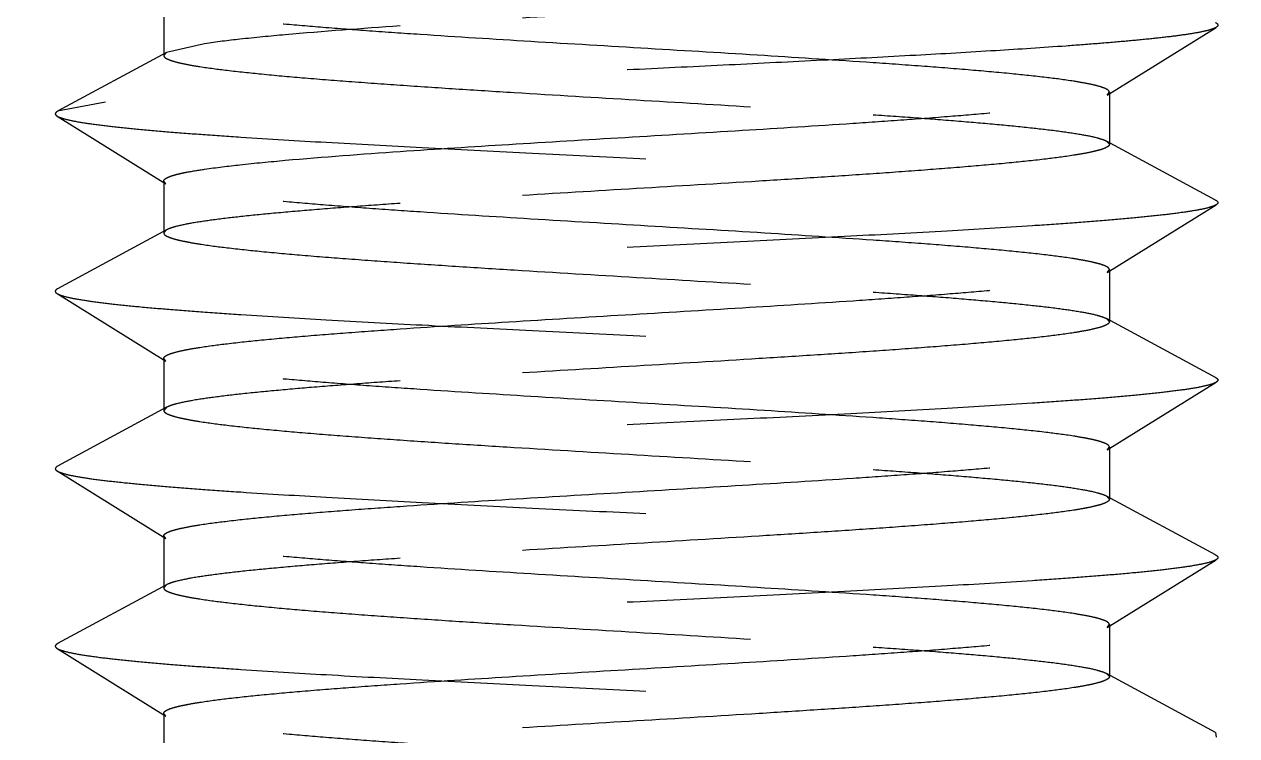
# Model space of a CAD drawing. Header units: inches. Extents: x 1246 to 1707, y -383 to -57.
# Drawn here: x 1461.166 to 1463.217, y -300.307 to -299.105 of the extents above; entities that cross this region are included whole.
import ezdxf

# ---------------------------------------------------------------- set-up
doc = ezdxf.new("R2010")
doc.units = ezdxf.units.IN
doc.header["$LTSCALE"] = 10
doc.header["$MEASUREMENT"] = 0
doc.linetypes.add('CENTER', pattern=[0.6, 0.375, -0.075, 0.075, -0.075])
doc.linetypes.add('HIDDEN', pattern=[0.2, 0.1, -0.1])
doc.layers.get('0').update_dxf_attribs({"linetype": 'CONTINUOUS'})
doc.layers.add('DEFAULT_2', color=8, linetype='HIDDEN')

msp = doc.modelspace()

# ---------------------------------------------------------------- linework, layer by layer
at = {"linetype": 'CENTER'}
msp.add_arc((1478.7792, -1654.6488), 1356.7628, 83.2637115, 96.7362885, dxfattribs=at)
at = {"layer": 'DEFAULT_2', "color": 8, "linetype": 'HIDDEN'}
for p, q in [((1461.4021, -299.0696), (1461.4021, -299.1574)), ((1462.9984, -299.2242), (1463.1826, -299.1098)), ((1461.407, -299.1521), (1461.2226, -299.2517)), ((1461.407, -299.1521), (1461.4021, -299.1574)), ((1461.4712, -299.1374), (1461.407, -299.1521)), ((1461.3035, -299.236), (1461.2226, -299.2517)), ((1462.9984, -299.2242), (1463.0021, -299.2196)), ((1463.0021, -299.2196), (1463.0021, -299.3074)), ((1461.2216, -299.2598), (1461.4058, -299.3742)), ((1463.1817, -299.4017), (1462.9972, -299.3021)), ((1462.9972, -299.3021), (1463.0021, -299.3074)), ((1461.4021, -299.3696), (1461.4021, -299.4574)), ((1461.4058, -299.3742), (1461.4021, -299.3696)), ((1462.9984, -299.5242), (1463.1826, -299.4098)), ((1461.407, -299.4521), (1461.2226, -299.5517)), ((1461.407, -299.4521), (1461.4021, -299.4574)), ((1462.9984, -299.5242), (1463.0021, -299.5196)), ((1463.0021, -299.5196), (1463.0021, -299.6074)), ((1461.2216, -299.5598), (1461.4058, -299.6742)), ((1463.1817, -299.7017), (1462.9972, -299.6021)), ((1462.9972, -299.6021), (1463.0021, -299.6074)), ((1461.4021, -299.6696), (1461.4021, -299.7574)), ((1461.4058, -299.6742), (1461.4021, -299.6696)), ((1462.9984, -299.8242), (1463.1826, -299.7098)), ((1461.407, -299.7521), (1461.2226, -299.8517)), ((1461.407, -299.7521), (1461.4021, -299.7574)), ((1462.9984, -299.8242), (1463.0021, -299.8196)), ((1463.0021, -299.8196), (1463.0021, -299.9074)), ((1461.2216, -299.8598), (1461.4058, -299.9742)), ((1463.1817, -300.0017), (1462.9972, -299.9021)), ((1462.9972, -299.9021), (1463.0021, -299.9074)), ((1461.4021, -299.9696), (1461.4021, -300.0574)), ((1461.4058, -299.9742), (1461.4021, -299.9696)), ((1462.9984, -300.1242), (1463.1826, -300.0098)), ((1461.407, -300.0521), (1461.2226, -300.1517)), ((1461.407, -300.0521), (1461.4021, -300.0574)), ((1462.9984, -300.1242), (1463.0021, -300.1196)), ((1463.0021, -300.1196), (1463.0021, -300.2074)), ((1461.2216, -300.1598), (1461.4058, -300.2742)), ((1463.1817, -300.3017), (1462.9972, -300.2021)), ((1462.9972, -300.2021), (1463.0021, -300.2074)), ((1461.4021, -300.2696), (1461.4021, -300.3574)), ((1461.4058, -300.2742), (1461.4021, -300.2696)), ((1463.1817, -300.3017), (1463.1826, -300.3098))]:
    msp.add_line(p, q, dxfattribs=at)
for points, knots in [([(1463.0021, -299.0074), (1463.0021, -299.0086), (1463.0007, -299.0105), (1462.9981, -299.0122), (1462.9936, -299.0145), (1462.9858, -299.0172), (1462.9739, -299.0202), (1462.9587, -299.0233), (1462.9321, -299.0277), (1462.8911, -299.033), (1462.8333, -299.0391), (1462.7647, -299.0453), (1462.6864, -299.0514), (1462.5999, -299.0576), (1462.5066, -299.0638), (1462.3732, -299.0722), (1462.2021, -299.0824), (1461.9998, -299.0945), (1461.8664, -299.1029), (1461.8021, -299.1074)], [0, 0, 0, 0, 0.002948, 0.005141, 0.007935, 0.015452, 0.025627, 0.038475, 0.053962, 0.092639, 0.141064, 0.198443, 0.263812, 0.336063, 0.413972, 0.496211, 0.66803, 0.839842, 1, 1, 1, 1]), ([(1462.6021, -299.1696), (1462.5409, -299.1654), (1462.414, -299.1572), (1462.221, -299.1457), (1462.0268, -299.1341), (1461.8697, -299.1243), (1461.7525, -299.1162), (1461.6742, -299.1103), (1461.6041, -299.1044), (1461.5433, -299.0985), (1461.4928, -299.0927), (1461.4575, -299.0877), (1461.435, -299.0834), (1461.4225, -299.0805), (1461.413, -299.0776), (1461.4078, -299.0754), (1461.4058, -299.0742)], [0, 0, 0, 0, 0.153218, 0.317576, 0.482929, 0.639051, 0.710601, 0.776305, 0.835151, 0.886229, 0.928771, 0.962152, 0.97526, 0.985931, 0.994163, 1, 1, 1, 1]), ([(1463.1826, -299.1098), (1463.1814, -299.1106), (1463.1782, -299.112), (1463.1695, -299.1149), (1463.1546, -299.1183), (1463.1317, -299.1221), (1463.1026, -299.1259), (1463.0673, -299.1298), (1463.0261, -299.1337), (1462.9793, -299.1376), (1462.9066, -299.1431), (1462.8043, -299.1497), (1462.67, -299.1575), (1462.523, -299.1652), (1462.3672, -299.173), (1462.2069, -299.1808), (1462.0465, -299.1886), (1461.8903, -299.1964), (1461.7426, -299.2041), (1461.6074, -299.2119), (1461.4885, -299.2196), (1461.389, -299.2272), (1461.3295, -299.2329), (1461.3035, -299.236)], [0, 0, 0, 0, 0.002373, 0.005566, 0.014479, 0.026777, 0.042414, 0.061292, 0.083297, 0.108279, 0.136075, 0.199334, 0.271367, 0.350218, 0.433747, 0.519682, 0.605686, 0.689422, 0.768611, 0.841106, 0.904935, 0.958381, 1, 1, 1, 1]), ([(1461.8021, -299.1074), (1461.7372, -299.1119), (1461.6468, -299.1185), (1461.5365, -299.129), (1461.4911, -299.1345), (1461.4712, -299.1374)], [0, 0, 0, 0, 0.587233, 0.818339, 1, 1, 1, 1]), ([(1463.1817, -299.1017), (1463.1827, -299.1023), (1463.1843, -299.1033), (1463.1858, -299.1053), (1463.1856, -299.1068), (1463.1847, -299.1084), (1463.1835, -299.1092), (1463.1826, -299.1098)], [0, 0, 0, 0, 0.316234, 0.52428, 0.615716, 0.718695, 1, 1, 1, 1]), ([(1461.4021, -299.1574), (1461.4021, -299.1586), (1461.4035, -299.1605), (1461.4061, -299.1622), (1461.4106, -299.1645), (1461.4185, -299.1672), (1461.4304, -299.1702), (1461.4456, -299.1733), (1461.4722, -299.1777), (1461.5131, -299.183), (1461.571, -299.1891), (1461.6396, -299.1953), (1461.7178, -299.2014), (1461.8043, -299.2076), (1461.8977, -299.2138), (1462.031, -299.2222), (1462.2021, -299.2324), (1462.4045, -299.2445), (1462.5378, -299.2529), (1462.6021, -299.2574)], [0, 0, 0, 0, 0.00295, 0.005141, 0.007933, 0.015451, 0.025629, 0.038473, 0.053961, 0.092635, 0.141061, 0.198439, 0.263811, 0.336068, 0.413978, 0.496216, 0.668027, 0.83984, 1, 1, 1, 1]), ([(1463.0021, -299.2196), (1463.0021, -299.2184), (1463.0007, -299.2165), (1462.9981, -299.2147), (1462.9936, -299.2124), (1462.9858, -299.2098), (1462.9738, -299.2067), (1462.9586, -299.2037), (1462.932, -299.1992), (1462.8911, -299.1939), (1462.8332, -299.1878), (1462.7646, -299.1817), (1462.6864, -299.1755), (1462.6311, -299.1716), (1462.6021, -299.1696)], [0, 0, 0, 0, 0.008781, 0.015307, 0.023623, 0.046009, 0.076296, 0.114525, 0.16062, 0.275713, 0.419813, 0.590521, 0.785076, 1, 1, 1, 1]), ([(1461.8021, -299.3196), (1461.8633, -299.3154), (1461.9902, -299.3072), (1462.1833, -299.2957), (1462.3775, -299.2841), (1462.5346, -299.2743), (1462.6518, -299.2662), (1462.7301, -299.2603), (1462.8001, -299.2544), (1462.8609, -299.2485), (1462.9114, -299.2427), (1462.9468, -299.2377), (1462.9692, -299.2334), (1462.9817, -299.2305), (1462.9912, -299.2276), (1462.9964, -299.2254), (1462.9984, -299.2242)], [0, 0, 0, 0, 0.153216, 0.317576, 0.482938, 0.639061, 0.710608, 0.776309, 0.835151, 0.886233, 0.928775, 0.962153, 0.975263, 0.985934, 0.994162, 1, 1, 1, 1]), ([(1461.2226, -299.2517), (1461.2215, -299.2523), (1461.2199, -299.2533), (1461.2185, -299.2553), (1461.2186, -299.2568), (1461.2195, -299.2584), (1461.2207, -299.2592), (1461.2216, -299.2598)], [0, 0, 0, 0, 0.316177, 0.5242, 0.615642, 0.718646, 1, 1, 1, 1]), ([(1462.6021, -299.2574), (1462.6282, -299.2592), (1462.6781, -299.2627), (1462.7495, -299.2683), (1462.8133, -299.2738), (1462.8688, -299.2793), (1462.9151, -299.2847), (1462.9517, -299.2901), (1462.9759, -299.2948), (1462.9899, -299.2989), (1462.9952, -299.301), (1462.9972, -299.3021)], [0, 0, 0, 0, 0.196709, 0.377162, 0.538697, 0.679227, 0.796903, 0.890174, 0.95797, 0.982175, 1, 1, 1, 1]), ([(1461.2216, -299.2598), (1461.2231, -299.2607), (1461.2268, -299.2623), (1461.2371, -299.2656), (1461.2553, -299.2693), (1461.2832, -299.2736), (1461.319, -299.2779), (1461.3624, -299.2823), (1461.413, -299.2867), (1461.4705, -299.2911), (1461.5592, -299.2972), (1461.6829, -299.3046), (1461.8437, -299.3133), (1462.0169, -299.322), (1462.1964, -299.3308), (1462.3761, -299.3395), (1462.5499, -299.3482), (1462.7117, -299.3569), (1462.8364, -299.3644), (1462.9261, -299.3705), (1462.9843, -299.3749), (1463.0358, -299.3792), (1463.0802, -299.3836), (1463.117, -299.3879), (1463.1458, -299.3922), (1463.1649, -299.396), (1463.1759, -299.3992), (1463.18, -299.4008), (1463.1817, -299.4017)], [0, 0, 0, 0, 0.002609, 0.006215, 0.016495, 0.030864, 0.049236, 0.071466, 0.097374, 0.12674, 0.159315, 0.232952, 0.315767, 0.404918, 0.497345, 0.589873, 0.679323, 0.762625, 0.836921, 0.869882, 0.899668, 0.926025, 0.948731, 0.9676, 0.982482, 0.993281, 0.997142, 1, 1, 1, 1]), ([(1461.4712, -299.3496), (1461.4911, -299.3467), (1461.5365, -299.3412), (1461.6468, -299.3306), (1461.7372, -299.324), (1461.8021, -299.3196)], [0, 0, 0, 0, 0.181661, 0.412767, 1, 1, 1, 1]), ([(1463.0021, -299.3074), (1463.0021, -299.3086), (1463.0007, -299.3105), (1462.9981, -299.3122), (1462.9936, -299.3145), (1462.9858, -299.3172), (1462.9738, -299.3202), (1462.9586, -299.3233), (1462.932, -299.3277), (1462.8911, -299.3331), (1462.8332, -299.3391), (1462.7646, -299.3453), (1462.6864, -299.3514), (1462.5999, -299.3576), (1462.5065, -299.3638), (1462.3732, -299.3722), (1462.2021, -299.3824), (1461.9997, -299.3945), (1461.8664, -299.4029), (1461.8021, -299.4074)], [0, 0, 0, 0, 0.002951, 0.005146, 0.007942, 0.015464, 0.025643, 0.038495, 0.053986, 0.092668, 0.141097, 0.198479, 0.263849, 0.3361, 0.414004, 0.496239, 0.668049, 0.839853, 1, 1, 1, 1]), ([(1461.4021, -299.3696), (1461.4021, -299.3687), (1461.4034, -299.3665), (1461.407, -299.3642), (1461.4126, -299.3617), (1461.4202, -299.3593), (1461.43, -299.3568), (1461.4472, -299.3533), (1461.4612, -299.3511), (1461.4712, -299.3496)], [0, 0, 0, 0, 0.037122, 0.093282, 0.175009, 0.284195, 0.421469, 0.586803, 1, 1, 1, 1]), ([(1462.6021, -299.4696), (1462.5409, -299.4654), (1462.414, -299.4572), (1462.221, -299.4457), (1462.0267, -299.4341), (1461.8697, -299.4243), (1461.7525, -299.4162), (1461.6742, -299.4103), (1461.6041, -299.4044), (1461.5433, -299.3985), (1461.4928, -299.3927), (1461.4575, -299.3877), (1461.435, -299.3834), (1461.4225, -299.3805), (1461.413, -299.3776), (1461.4078, -299.3754), (1461.4058, -299.3742)], [0, 0, 0, 0, 0.153218, 0.317581, 0.482939, 0.63906, 0.710609, 0.776313, 0.835158, 0.886237, 0.928777, 0.962156, 0.975262, 0.985934, 0.994165, 1, 1, 1, 1]), ([(1463.1817, -299.4017), (1463.1827, -299.4023), (1463.1843, -299.4033), (1463.1858, -299.4053), (1463.1856, -299.4068), (1463.1847, -299.4084), (1463.1835, -299.4092), (1463.1826, -299.4098)], [0, 0, 0, 0, 0.31624, 0.524287, 0.615693, 0.718671, 1, 1, 1, 1]), ([(1463.1826, -299.4098), (1463.1812, -299.4107), (1463.1774, -299.4123), (1463.1671, -299.4156), (1463.1489, -299.4193), (1463.121, -299.4236), (1463.0852, -299.4279), (1463.0419, -299.4323), (1462.9912, -299.4367), (1462.9338, -299.4411), (1462.8451, -299.4472), (1462.7213, -299.4546), (1462.5605, -299.4633), (1462.3874, -299.472), (1462.2078, -299.4808), (1462.0281, -299.4895), (1461.8544, -299.4982), (1461.6926, -299.5069), (1461.5678, -299.5144), (1461.4782, -299.5205), (1461.4199, -299.5249), (1461.3684, -299.5292), (1461.3241, -299.5336), (1461.2873, -299.5379), (1461.2584, -299.5422), (1461.2394, -299.546), (1461.2283, -299.5492), (1461.2242, -299.5508), (1461.2226, -299.5517)], [0, 0, 0, 0, 0.002609, 0.006215, 0.016495, 0.030863, 0.049236, 0.071466, 0.097374, 0.126739, 0.159315, 0.232952, 0.315766, 0.404918, 0.497344, 0.589872, 0.679323, 0.762625, 0.836921, 0.869883, 0.899668, 0.926026, 0.948731, 0.967601, 0.982482, 0.993281, 0.997143, 1, 1, 1, 1]), ([(1461.8021, -299.4074), (1461.7761, -299.4092), (1461.7261, -299.4127), (1461.6548, -299.4183), (1461.5909, -299.4238), (1461.5355, -299.4293), (1461.4891, -299.4347), (1461.4525, -299.4401), (1461.4283, -299.4448), (1461.4143, -299.4489), (1461.4091, -299.451), (1461.407, -299.4521)], [0, 0, 0, 0, 0.196689, 0.377166, 0.538713, 0.679238, 0.796915, 0.890177, 0.957976, 0.982174, 1, 1, 1, 1]), ([(1461.4021, -299.4574), (1461.4021, -299.4586), (1461.4035, -299.4605), (1461.4061, -299.4622), (1461.4106, -299.4645), (1461.4184, -299.4672), (1461.4304, -299.4702), (1461.4456, -299.4733), (1461.4722, -299.4777), (1461.5131, -299.483), (1461.5709, -299.4891), (1461.6395, -299.4953), (1461.7178, -299.5014), (1461.8043, -299.5076), (1461.8976, -299.5138), (1462.031, -299.5222), (1462.2021, -299.5324), (1462.4045, -299.5445), (1462.5378, -299.5529), (1462.6021, -299.5574)], [0, 0, 0, 0, 0.002947, 0.005136, 0.007926, 0.015443, 0.025616, 0.038457, 0.053944, 0.092614, 0.141037, 0.198413, 0.263783, 0.336041, 0.413953, 0.496195, 0.668014, 0.839831, 1, 1, 1, 1]), ([(1463.0021, -299.5196), (1463.0021, -299.5184), (1463.0007, -299.5165), (1462.9981, -299.5147), (1462.9936, -299.5124), (1462.9857, -299.5098), (1462.9738, -299.5067), (1462.9586, -299.5037), (1462.932, -299.4992), (1462.891, -299.4939), (1462.8332, -299.4878), (1462.7646, -299.4817), (1462.6864, -299.4755), (1462.6311, -299.4716), (1462.6021, -299.4696)], [0, 0, 0, 0, 0.008791, 0.015325, 0.02365, 0.046051, 0.07635, 0.11459, 0.160691, 0.27579, 0.419886, 0.590583, 0.785113, 1, 1, 1, 1]), ([(1461.8021, -299.6196), (1461.8633, -299.6154), (1461.9902, -299.6072), (1462.1833, -299.5957), (1462.3775, -299.5841), (1462.5346, -299.5743), (1462.6518, -299.5662), (1462.7301, -299.5603), (1462.8001, -299.5544), (1462.8609, -299.5485), (1462.9114, -299.5427), (1462.9467, -299.5377), (1462.9692, -299.5334), (1462.9817, -299.5305), (1462.9912, -299.5276), (1462.9964, -299.5254), (1462.9984, -299.5242)], [0, 0, 0, 0, 0.153218, 0.317574, 0.482933, 0.639057, 0.710606, 0.776307, 0.835148, 0.88623, 0.928773, 0.962152, 0.975262, 0.985934, 0.994162, 1, 1, 1, 1]), ([(1461.2226, -299.5517), (1461.2215, -299.5523), (1461.2199, -299.5533), (1461.2185, -299.5553), (1461.2186, -299.5568), (1461.2195, -299.5584), (1461.2207, -299.5592), (1461.2216, -299.5598)], [0, 0, 0, 0, 0.316188, 0.524273, 0.615666, 0.718639, 1, 1, 1, 1]), ([(1461.2216, -299.5598), (1461.2231, -299.5607), (1461.2268, -299.5623), (1461.2371, -299.5656), (1461.2553, -299.5693), (1461.2832, -299.5736), (1461.319, -299.5779), (1461.3624, -299.5823), (1461.413, -299.5867), (1461.4705, -299.5911), (1461.5592, -299.5972), (1461.6829, -299.6046), (1461.8437, -299.6133), (1462.0169, -299.622), (1462.1964, -299.6308), (1462.3761, -299.6395), (1462.5499, -299.6482), (1462.7117, -299.6569), (1462.8364, -299.6644), (1462.9261, -299.6705), (1462.9843, -299.6749), (1463.0358, -299.6792), (1463.0802, -299.6836), (1463.117, -299.6879), (1463.1458, -299.6922), (1463.1649, -299.696), (1463.1759, -299.6992), (1463.18, -299.7008), (1463.1817, -299.7017)], [0, 0, 0, 0, 0.00261, 0.006214, 0.016495, 0.030863, 0.049236, 0.071466, 0.097374, 0.126739, 0.159315, 0.232952, 0.315766, 0.404918, 0.497344, 0.589872, 0.679323, 0.762625, 0.836921, 0.869883, 0.899668, 0.926026, 0.948731, 0.967601, 0.982482, 0.993282, 0.997143, 1, 1, 1, 1]), ([(1462.6021, -299.5574), (1462.6282, -299.5592), (1462.6781, -299.5627), (1462.7495, -299.5683), (1462.8133, -299.5738), (1462.8688, -299.5793), (1462.9151, -299.5847), (1462.9517, -299.5901), (1462.9759, -299.5948), (1462.9899, -299.5989), (1462.9951, -299.601), (1462.9972, -299.6021)], [0, 0, 0, 0, 0.196694, 0.377168, 0.538707, 0.679228, 0.796904, 0.890171, 0.957973, 0.982173, 1, 1, 1, 1]), ([(1463.0021, -299.6074), (1463.0021, -299.6086), (1463.0007, -299.6105), (1462.9981, -299.6122), (1462.9936, -299.6145), (1462.9858, -299.6172), (1462.9738, -299.6202), (1462.9586, -299.6233), (1462.932, -299.6277), (1462.8911, -299.6331), (1462.8332, -299.6391), (1462.7646, -299.6453), (1462.6864, -299.6514), (1462.5999, -299.6576), (1462.5065, -299.6638), (1462.3732, -299.6722), (1462.2021, -299.6824), (1461.9997, -299.6945), (1461.8664, -299.7029), (1461.8021, -299.7074)], [0, 0, 0, 0, 0.002952, 0.005145, 0.00794, 0.015464, 0.025644, 0.038492, 0.053984, 0.092663, 0.141093, 0.198474, 0.263843, 0.336096, 0.414, 0.496232, 0.668041, 0.839849, 1, 1, 1, 1]), ([(1461.4021, -299.6696), (1461.4021, -299.6684), (1461.4035, -299.6665), (1461.4061, -299.6647), (1461.4107, -299.6624), (1461.4185, -299.6598), (1461.4304, -299.6567), (1461.4456, -299.6537), (1461.4722, -299.6492), (1461.5132, -299.6439), (1461.571, -299.6378), (1461.6396, -299.6317), (1461.7179, -299.6255), (1461.7731, -299.6216), (1461.8021, -299.6196)], [0, 0, 0, 0, 0.008784, 0.015319, 0.023645, 0.046036, 0.076327, 0.114569, 0.160663, 0.27576, 0.419842, 0.590545, 0.785109, 1, 1, 1, 1]), ([(1462.6021, -299.7696), (1462.5409, -299.7654), (1462.414, -299.7572), (1462.2209, -299.7457), (1462.0267, -299.7341), (1461.8697, -299.7243), (1461.7525, -299.7162), (1461.6742, -299.7103), (1461.6041, -299.7044), (1461.5433, -299.6985), (1461.4928, -299.6927), (1461.4575, -299.6877), (1461.435, -299.6834), (1461.4225, -299.6805), (1461.413, -299.6776), (1461.4078, -299.6754), (1461.4058, -299.6742)], [0, 0, 0, 0, 0.15322, 0.317586, 0.482947, 0.639065, 0.710612, 0.776315, 0.83516, 0.886237, 0.928778, 0.962156, 0.975262, 0.985932, 0.994163, 1, 1, 1, 1]), ([(1463.1826, -299.7098), (1463.1812, -299.7107), (1463.1774, -299.7123), (1463.1671, -299.7156), (1463.1489, -299.7193), (1463.121, -299.7236), (1463.0852, -299.7279), (1463.0419, -299.7323), (1462.9912, -299.7367), (1462.9338, -299.7411), (1462.8451, -299.7472), (1462.7213, -299.7546), (1462.5605, -299.7633), (1462.3874, -299.772), (1462.2078, -299.7808), (1462.0281, -299.7895), (1461.8544, -299.7982), (1461.6926, -299.8069), (1461.5678, -299.8144), (1461.4782, -299.8205), (1461.4199, -299.8249), (1461.3684, -299.8292), (1461.3241, -299.8336), (1461.2873, -299.8379), (1461.2584, -299.8422), (1461.2394, -299.846), (1461.2283, -299.8492), (1461.2242, -299.8508), (1461.2226, -299.8517)], [0, 0, 0, 0, 0.00261, 0.006215, 0.016495, 0.030864, 0.049236, 0.071466, 0.097374, 0.126739, 0.159315, 0.232952, 0.315766, 0.404918, 0.497344, 0.589872, 0.679323, 0.762625, 0.836921, 0.869883, 0.899668, 0.926026, 0.948731, 0.967601, 0.982482, 0.993281, 0.997144, 1, 1, 1, 1]), ([(1461.8021, -299.7074), (1461.7761, -299.7092), (1461.7261, -299.7127), (1461.6548, -299.7183), (1461.5909, -299.7238), (1461.5355, -299.7293), (1461.4891, -299.7347), (1461.4525, -299.7401), (1461.4283, -299.7448), (1461.4143, -299.7489), (1461.4091, -299.751), (1461.407, -299.7521)], [0, 0, 0, 0, 0.196688, 0.377167, 0.538715, 0.679241, 0.796918, 0.890181, 0.95798, 0.982176, 1, 1, 1, 1]), ([(1463.1817, -299.7017), (1463.1827, -299.7023), (1463.1843, -299.7033), (1463.1858, -299.7053), (1463.1856, -299.7068), (1463.1847, -299.7084), (1463.1835, -299.7092), (1463.1826, -299.7098)], [0, 0, 0, 0, 0.316134, 0.524251, 0.615637, 0.718599, 1, 1, 1, 1]), ([(1461.4021, -299.7574), (1461.4021, -299.7586), (1461.4035, -299.7605), (1461.4061, -299.7622), (1461.4106, -299.7645), (1461.4184, -299.7672), (1461.4303, -299.7702), (1461.4455, -299.7733), (1461.4721, -299.7777), (1461.5131, -299.783), (1461.5709, -299.7891), (1461.6395, -299.7953), (1461.7178, -299.8014), (1461.8043, -299.8076), (1461.8976, -299.8138), (1462.031, -299.8222), (1462.2021, -299.8324), (1462.4045, -299.8445), (1462.5378, -299.8529), (1462.6021, -299.8574)], [0, 0, 0, 0, 0.002946, 0.005135, 0.007924, 0.015439, 0.025611, 0.038451, 0.053937, 0.092606, 0.141029, 0.198403, 0.26377, 0.336027, 0.41394, 0.496183, 0.668009, 0.839828, 1, 1, 1, 1]), ([(1463.0021, -299.8196), (1463.0021, -299.8184), (1463.0007, -299.8165), (1462.9981, -299.8147), (1462.9936, -299.8124), (1462.9857, -299.8097), (1462.9738, -299.8067), (1462.9586, -299.8037), (1462.932, -299.7992), (1462.891, -299.7939), (1462.8332, -299.7878), (1462.7646, -299.7817), (1462.6863, -299.7755), (1462.6311, -299.7716), (1462.6021, -299.7696)], [0, 0, 0, 0, 0.008794, 0.015337, 0.02367, 0.046073, 0.076375, 0.114626, 0.160725, 0.275833, 0.419915, 0.590608, 0.785148, 1, 1, 1, 1]), ([(1461.8021, -299.9196), (1461.8633, -299.9154), (1461.9902, -299.9072), (1462.1833, -299.8957), (1462.3775, -299.8841), (1462.5346, -299.8743), (1462.6518, -299.8662), (1462.7301, -299.8603), (1462.8001, -299.8544), (1462.8609, -299.8485), (1462.9114, -299.8427), (1462.9467, -299.8377), (1462.9692, -299.8334), (1462.9817, -299.8305), (1462.9912, -299.8276), (1462.9964, -299.8254), (1462.9984, -299.8242)], [0, 0, 0, 0, 0.153219, 0.317574, 0.48293, 0.639055, 0.710604, 0.776306, 0.83515, 0.886228, 0.928771, 0.962153, 0.97526, 0.985931, 0.994163, 1, 1, 1, 1]), ([(1461.2226, -299.8517), (1461.2215, -299.8523), (1461.2199, -299.8533), (1461.2185, -299.8553), (1461.2186, -299.8568), (1461.2195, -299.8584), (1461.2207, -299.8592), (1461.2216, -299.8598)], [0, 0, 0, 0, 0.316095, 0.524232, 0.615621, 0.718565, 1, 1, 1, 1]), ([(1461.2216, -299.8598), (1461.2231, -299.8607), (1461.2268, -299.8623), (1461.2371, -299.8656), (1461.2553, -299.8693), (1461.2832, -299.8736), (1461.319, -299.8779), (1461.3624, -299.8823), (1461.413, -299.8867), (1461.4705, -299.8911), (1461.5592, -299.8972), (1461.6829, -299.9046), (1461.8437, -299.9133), (1462.0169, -299.922), (1462.1964, -299.9308), (1462.3761, -299.9395), (1462.5499, -299.9482), (1462.7117, -299.9569), (1462.8364, -299.9644), (1462.9261, -299.9705), (1462.9843, -299.9749), (1463.0358, -299.9792), (1463.0802, -299.9836), (1463.117, -299.9879), (1463.1458, -299.9922), (1463.1649, -299.996), (1463.1759, -299.9992), (1463.18, -300.0008), (1463.1817, -300.0017)], [0, 0, 0, 0, 0.002611, 0.006215, 0.016495, 0.030864, 0.049236, 0.071467, 0.097374, 0.12674, 0.159315, 0.232952, 0.315766, 0.404918, 0.497344, 0.589872, 0.679323, 0.762625, 0.836921, 0.869882, 0.899668, 0.926025, 0.948731, 0.9676, 0.982482, 0.993281, 0.997144, 1, 1, 1, 1]), ([(1462.6021, -299.8574), (1462.6282, -299.8592), (1462.6781, -299.8627), (1462.7495, -299.8683), (1462.8133, -299.8738), (1462.8688, -299.8793), (1462.9151, -299.8847), (1462.9517, -299.8901), (1462.9759, -299.8948), (1462.9899, -299.8989), (1462.9951, -299.901), (1462.9972, -299.9021)], [0, 0, 0, 0, 0.196695, 0.377171, 0.538713, 0.679234, 0.796907, 0.890171, 0.957972, 0.982173, 1, 1, 1, 1]), ([(1463.0021, -299.9074), (1463.0021, -299.9086), (1463.0007, -299.9105), (1462.9981, -299.9122), (1462.9936, -299.9145), (1462.9858, -299.9172), (1462.9739, -299.9202), (1462.9587, -299.9233), (1462.9321, -299.9277), (1462.8911, -299.933), (1462.8333, -299.9391), (1462.7647, -299.9453), (1462.6864, -299.9514), (1462.5999, -299.9576), (1462.5066, -299.9638), (1462.3732, -299.9722), (1462.2021, -299.9824), (1461.9998, -299.9945), (1461.8664, -300.0029), (1461.8021, -300.0074)], [0, 0, 0, 0, 0.002949, 0.005141, 0.007934, 0.015455, 0.025632, 0.038476, 0.053965, 0.092638, 0.141064, 0.198443, 0.263812, 0.336068, 0.413976, 0.496211, 0.668025, 0.83984, 1, 1, 1, 1]), ([(1461.4021, -299.9696), (1461.4021, -299.9684), (1461.4035, -299.9665), (1461.4061, -299.9647), (1461.4107, -299.9624), (1461.4185, -299.9598), (1461.4304, -299.9567), (1461.4456, -299.9537), (1461.4722, -299.9492), (1461.5132, -299.9439), (1461.571, -299.9378), (1461.6396, -299.9317), (1461.7179, -299.9255), (1461.7731, -299.9216), (1461.8021, -299.9196)], [0, 0, 0, 0, 0.00878, 0.01531, 0.023632, 0.046016, 0.076301, 0.114539, 0.16063, 0.275726, 0.419811, 0.590519, 0.785094, 1, 1, 1, 1]), ([(1462.6021, -300.0696), (1462.5409, -300.0654), (1462.414, -300.0572), (1462.2209, -300.0457), (1462.0267, -300.0341), (1461.8697, -300.0243), (1461.7525, -300.0162), (1461.6742, -300.0103), (1461.6041, -300.0044), (1461.5433, -299.9985), (1461.4928, -299.9927), (1461.4575, -299.9877), (1461.435, -299.9834), (1461.4225, -299.9805), (1461.413, -299.9776), (1461.4078, -299.9754), (1461.4058, -299.9742)], [0, 0, 0, 0, 0.153218, 0.317583, 0.482946, 0.639064, 0.71061, 0.776313, 0.835158, 0.886236, 0.928778, 0.962156, 0.975263, 0.985933, 0.994163, 1, 1, 1, 1]), ([(1463.1826, -300.0098), (1463.1812, -300.0107), (1463.1774, -300.0123), (1463.1671, -300.0156), (1463.1489, -300.0193), (1463.121, -300.0236), (1463.0852, -300.0279), (1463.0419, -300.0323), (1462.9912, -300.0367), (1462.9338, -300.0411), (1462.8451, -300.0472), (1462.7213, -300.0546), (1462.5605, -300.0633), (1462.3874, -300.072), (1462.2078, -300.0808), (1462.0281, -300.0895), (1461.8544, -300.0982), (1461.6926, -300.1069), (1461.5678, -300.1144), (1461.4782, -300.1205), (1461.4199, -300.1249), (1461.3684, -300.1292), (1461.3241, -300.1336), (1461.2873, -300.1379), (1461.2584, -300.1422), (1461.2394, -300.146), (1461.2283, -300.1492), (1461.2242, -300.1508), (1461.2226, -300.1517)], [0, 0, 0, 0, 0.002611, 0.006216, 0.016495, 0.030865, 0.049236, 0.071467, 0.097374, 0.12674, 0.159315, 0.232952, 0.315766, 0.404918, 0.497344, 0.589872, 0.679323, 0.762625, 0.836921, 0.869882, 0.899668, 0.926025, 0.948731, 0.967599, 0.982482, 0.99328, 0.997143, 1, 1, 1, 1]), ([(1461.8021, -300.0074), (1461.7761, -300.0092), (1461.7261, -300.0127), (1461.6548, -300.0183), (1461.5909, -300.0238), (1461.5355, -300.0293), (1461.4891, -300.0347), (1461.4525, -300.0401), (1461.4283, -300.0448), (1461.4143, -300.0489), (1461.4091, -300.051), (1461.407, -300.0521)], [0, 0, 0, 0, 0.196706, 0.377159, 0.5387, 0.679232, 0.796908, 0.890176, 0.957971, 0.982175, 1, 1, 1, 1]), ([(1463.1817, -300.0017), (1463.1827, -300.0023), (1463.1843, -300.0033), (1463.1858, -300.0053), (1463.1856, -300.0068), (1463.1847, -300.0084), (1463.1835, -300.0092), (1463.1826, -300.0098)], [0, 0, 0, 0, 0.316079, 0.524229, 0.615631, 0.71856, 1, 1, 1, 1]), ([(1461.4021, -300.0574), (1461.4021, -300.0586), (1461.4035, -300.0605), (1461.4061, -300.0622), (1461.4106, -300.0645), (1461.4185, -300.0672), (1461.4304, -300.0702), (1461.4456, -300.0733), (1461.4722, -300.0777), (1461.5131, -300.083), (1461.5709, -300.0891), (1461.6396, -300.0953), (1461.7178, -300.1014), (1461.8043, -300.1076), (1461.8977, -300.1138), (1462.031, -300.1222), (1462.2021, -300.1324), (1462.4045, -300.1445), (1462.5378, -300.1529), (1462.6021, -300.1574)], [0, 0, 0, 0, 0.002947, 0.005139, 0.007933, 0.015449, 0.025623, 0.03847, 0.053957, 0.092632, 0.141056, 0.198434, 0.263803, 0.336055, 0.413965, 0.496205, 0.668025, 0.839839, 1, 1, 1, 1]), ([(1463.0021, -300.1196), (1463.0021, -300.1184), (1463.0007, -300.1165), (1462.9981, -300.1147), (1462.9936, -300.1124), (1462.9857, -300.1097), (1462.9738, -300.1067), (1462.9586, -300.1037), (1462.932, -300.0992), (1462.891, -300.0939), (1462.8332, -300.0878), (1462.7646, -300.0817), (1462.6863, -300.0755), (1462.6311, -300.0716), (1462.6021, -300.0696)], [0, 0, 0, 0, 0.008795, 0.015338, 0.023672, 0.046077, 0.07638, 0.114631, 0.16073, 0.275838, 0.419918, 0.59061, 0.78515, 1, 1, 1, 1]), ([(1461.8021, -300.2196), (1461.8633, -300.2154), (1461.9902, -300.2072), (1462.1833, -300.1957), (1462.3775, -300.1841), (1462.5346, -300.1743), (1462.6518, -300.1662), (1462.7301, -300.1603), (1462.8001, -300.1544), (1462.8609, -300.1485), (1462.9114, -300.1427), (1462.9467, -300.1377), (1462.9692, -300.1334), (1462.9817, -300.1305), (1462.9912, -300.1276), (1462.9964, -300.1254), (1462.9984, -300.1242)], [0, 0, 0, 0, 0.153218, 0.317575, 0.482929, 0.639053, 0.710602, 0.776306, 0.835151, 0.886228, 0.92877, 0.962152, 0.97526, 0.985931, 0.994164, 1, 1, 1, 1]), ([(1461.2226, -300.1517), (1461.2215, -300.1523), (1461.2199, -300.1533), (1461.2185, -300.1553), (1461.2186, -300.1568), (1461.2195, -300.1584), (1461.2207, -300.1592), (1461.2216, -300.1598)], [0, 0, 0, 0, 0.316086, 0.524239, 0.61566, 0.718593, 1, 1, 1, 1]), ([(1461.2216, -300.1598), (1461.2231, -300.1607), (1461.2268, -300.1623), (1461.2371, -300.1656), (1461.2553, -300.1693), (1461.2832, -300.1736), (1461.319, -300.1779), (1461.3624, -300.1823), (1461.413, -300.1867), (1461.4705, -300.1911), (1461.5592, -300.1972), (1461.6829, -300.2046), (1461.8437, -300.2133), (1462.0169, -300.222), (1462.1964, -300.2308), (1462.3761, -300.2395), (1462.5499, -300.2482), (1462.7117, -300.2569), (1462.8364, -300.2644), (1462.9261, -300.2705), (1462.9843, -300.2749), (1463.0358, -300.2792), (1463.0802, -300.2836), (1463.117, -300.2879), (1463.1458, -300.2922), (1463.1649, -300.296), (1463.1759, -300.2992), (1463.18, -300.3008), (1463.1817, -300.3017)], [0, 0, 0, 0, 0.002611, 0.006217, 0.016495, 0.030866, 0.049236, 0.071468, 0.097374, 0.126741, 0.159315, 0.232952, 0.315766, 0.404918, 0.497344, 0.589872, 0.679323, 0.762625, 0.836921, 0.869881, 0.899668, 0.926024, 0.948731, 0.967599, 0.982482, 0.993279, 0.997143, 1, 1, 1, 1]), ([(1462.6021, -300.1574), (1462.6282, -300.1592), (1462.6781, -300.1627), (1462.7495, -300.1683), (1462.8133, -300.1738), (1462.8688, -300.1793), (1462.9151, -300.1847), (1462.9517, -300.1901), (1462.9759, -300.1948), (1462.9899, -300.1989), (1462.9951, -300.201), (1462.9972, -300.2021)], [0, 0, 0, 0, 0.196694, 0.37717, 0.538715, 0.679238, 0.796912, 0.890174, 0.957973, 0.982173, 1, 1, 1, 1]), ([(1461.4021, -300.2696), (1461.4021, -300.2684), (1461.4035, -300.2665), (1461.4061, -300.2647), (1461.4106, -300.2624), (1461.4185, -300.2598), (1461.4304, -300.2567), (1461.4456, -300.2537), (1461.4722, -300.2492), (1461.5132, -300.2439), (1461.571, -300.2378), (1461.6396, -300.2317), (1461.7179, -300.2255), (1461.7731, -300.2216), (1461.8021, -300.2196)], [0, 0, 0, 0, 0.008779, 0.015303, 0.023617, 0.045999, 0.076283, 0.11451, 0.160603, 0.275693, 0.419793, 0.590504, 0.785066, 1, 1, 1, 1]), ([(1463.0021, -300.2074), (1463.0021, -300.2086), (1463.0007, -300.2105), (1462.9981, -300.2122), (1462.9936, -300.2145), (1462.9858, -300.2172), (1462.9739, -300.2202), (1462.9587, -300.2233), (1462.9321, -300.2277), (1462.8911, -300.233), (1462.8333, -300.2391), (1462.7647, -300.2453), (1462.6865, -300.2514), (1462.5999, -300.2576), (1462.5066, -300.2638), (1462.3733, -300.2722), (1462.2022, -300.2824), (1461.9998, -300.2945), (1461.8664, -300.3029), (1461.8021, -300.3074)], [0, 0, 0, 0, 0.002947, 0.005136, 0.007927, 0.015444, 0.025617, 0.038458, 0.053944, 0.092613, 0.141036, 0.198414, 0.263784, 0.336042, 0.413955, 0.496194, 0.668012, 0.839832, 1, 1, 1, 1]), ([(1462.6021, -300.3696), (1462.5409, -300.3654), (1462.414, -300.3572), (1462.221, -300.3457), (1462.0267, -300.3341), (1461.8697, -300.3243), (1461.7525, -300.3162), (1461.6742, -300.3103), (1461.6041, -300.3044), (1461.5433, -300.2985), (1461.4928, -300.2927), (1461.4575, -300.2877), (1461.435, -300.2834), (1461.4225, -300.2805), (1461.413, -300.2776), (1461.4078, -300.2754), (1461.4058, -300.2742)], [0, 0, 0, 0, 0.153216, 0.317579, 0.482941, 0.639062, 0.710608, 0.77631, 0.835153, 0.886235, 0.928776, 0.962154, 0.975263, 0.985935, 0.994162, 1, 1, 1, 1])]:
    msp.add_open_spline(points, degree=3, knots=knots, dxfattribs=at)

doc.saveas('drawing.dxf')
